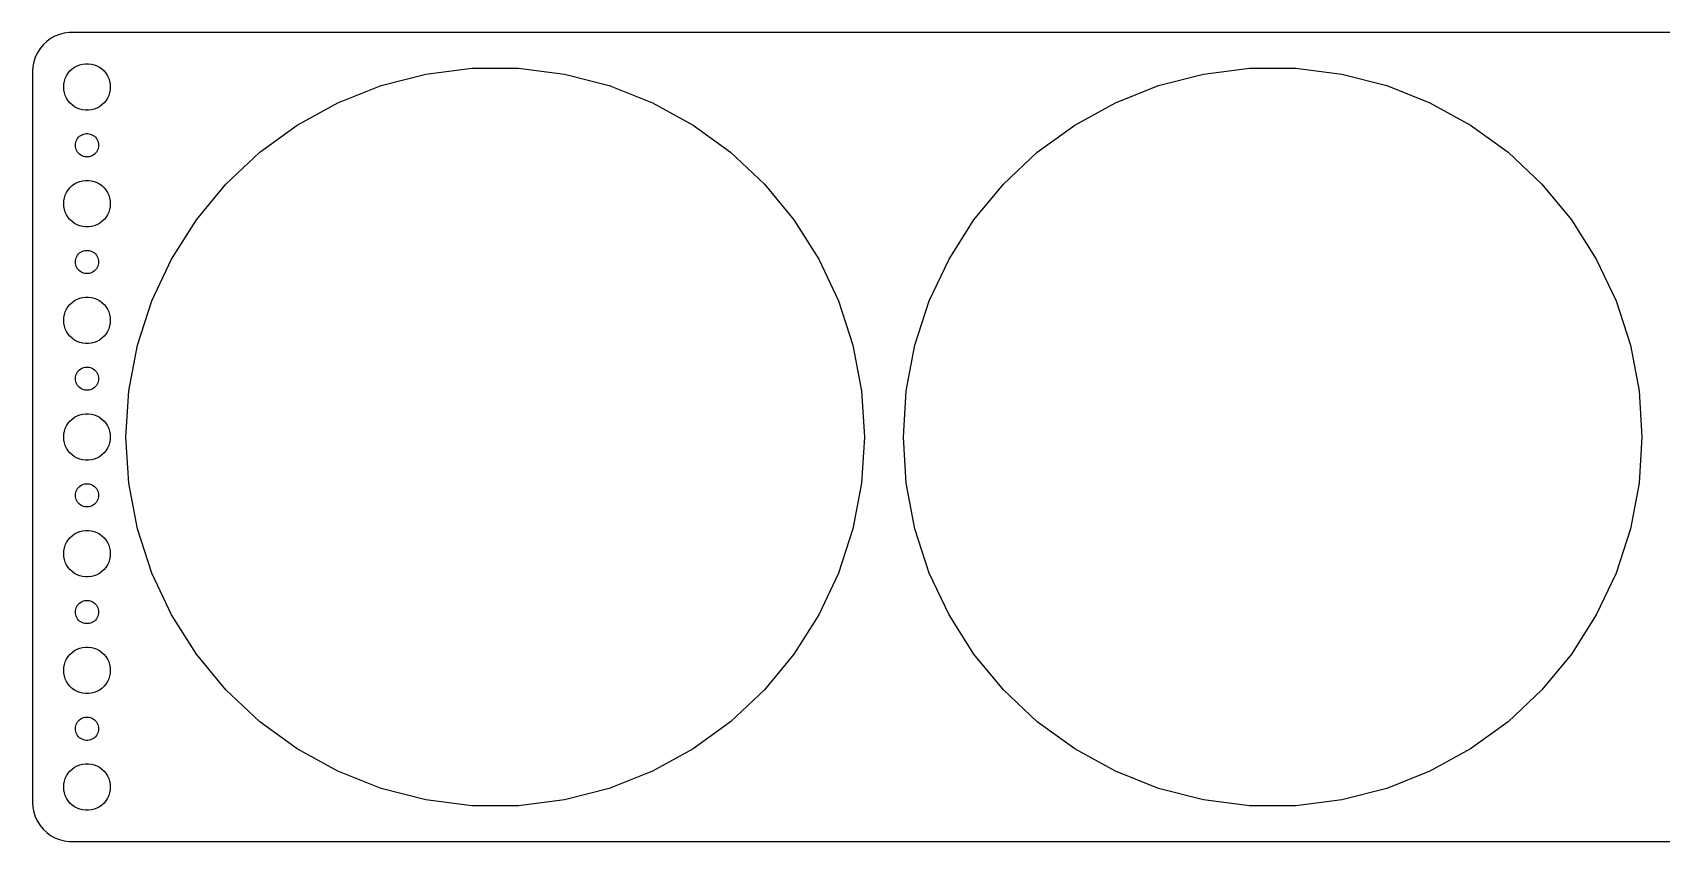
# Model space of a CAD drawing. Header units: metres. Extents: x -210 to 210, y -52 to 52.
# Drawn here: x -209.5 to 0, y -52 to 52 of the extents above; entities that cross this region are included whole.
import ezdxf

# ---------------------------------------------------------------- set-up
doc = ezdxf.new("R2010")
doc.units = ezdxf.units.M

msp = doc.modelspace()

# ---------------------------------------------------------------- linework, layer by layer
for p, q in [((-208.145, 50.4227), (-208.545, 49.9389)), ((-207.687, 50.8526), (-208.145, 50.4227)), ((-207.179, 51.2216), (-207.687, 50.8526)), ((-206.629, 51.5241), (-207.179, 51.2216)), ((-206.045, 51.7553), (-206.629, 51.5241)), ((-205.437, 51.9114), (-206.045, 51.7553)), ((-204.814, 51.9901), (-205.437, 51.9114)), ((204.814, 51.9901), (-204.814, 51.9901)), ((-209.343, 48.2434), (-209.461, 47.6267)), ((-209.149, 48.8406), (-209.343, 48.2434)), ((-208.882, 49.4088), (-209.149, 48.8406)), ((-208.545, 49.9389), (-208.882, 49.4088)), ((-209.461, 47.6267), (-209.5, 47)), ((-209.5, 47), (-209.5, -47)), ((-205.406, 45.7461), (-205.289, 46.1044)), ((-205.289, 46.1044), (-205.129, 46.4453)), ((-205.129, 46.4453), (-204.927, 46.7634)), ((-204.927, 46.7634), (-204.687, 47.0536)), ((-204.687, 47.0536), (-204.412, 47.3115)), ((-204.412, 47.3115), (-204.107, 47.533)), ((-204.107, 47.533), (-203.777, 47.7145)), ((-203.777, 47.7145), (-203.427, 47.8532)), ((-203.427, 47.8532), (-203.062, 47.9469)), ((-203.062, 47.9469), (-202.688, 47.9941)), ((-202.688, 47.9941), (-202.312, 47.9941)), ((-202.312, 47.9941), (-201.938, 47.9469)), ((-201.938, 47.9469), (-201.573, 47.8532)), ((-201.573, 47.8532), (-201.223, 47.7145)), ((-201.223, 47.7145), (-200.893, 47.533)), ((-200.893, 47.533), (-200.588, 47.3115)), ((-200.588, 47.3115), (-200.313, 47.0536)), ((-200.313, 47.0536), (-200.073, 46.7634)), ((-200.073, 46.7634), (-199.871, 46.4453)), ((-199.871, 46.4453), (-199.711, 46.1044)), ((-199.711, 46.1044), (-199.594, 45.7461)), ((-164.678, 45.1752), (-158.901, 46.6586)), ((-158.901, 46.6586), (-152.983, 47.4063)), ((-152.983, 47.4063), (-147.017, 47.4063)), ((-147.017, 47.4063), (-141.099, 46.6586)), ((-141.099, 46.6586), (-135.322, 45.1752)), ((-64.6783, 45.1752), (-58.9006, 46.6586)), ((-58.9006, 46.6586), (-52.9825, 47.4063)), ((-52.9825, 47.4063), (-47.0174, 47.4063)), ((-47.0174, 47.4063), (-41.0994, 46.6586)), ((-41.0994, 46.6586), (-35.3217, 45.1752)), ((-205.5, 45), (-205.476, 45.376)), ((-205.476, 44.624), (-205.5, 45)), ((-205.476, 45.376), (-205.406, 45.7461)), ((-205.406, 44.2539), (-205.476, 44.624)), ((-205.289, 43.8956), (-205.406, 44.2539)), ((-199.594, 44.2539), (-199.711, 43.8956)), ((-199.594, 45.7461), (-199.524, 45.376)), ((-199.524, 44.624), (-199.594, 44.2539)), ((-199.524, 45.376), (-199.5, 45)), ((-199.5, 45), (-199.524, 44.624)), ((-170.225, 42.9793), (-164.678, 45.1752)), ((-135.322, 45.1752), (-129.775, 42.9793)), ((-70.2245, 42.9793), (-64.6783, 45.1752)), ((-35.3217, 45.1752), (-29.7755, 42.9793)), ((-205.129, 43.5547), (-205.289, 43.8956)), ((-204.927, 43.2366), (-205.129, 43.5547)), ((-204.687, 42.9464), (-204.927, 43.2366)), ((-204.412, 42.6885), (-204.687, 42.9464)), ((-204.107, 42.467), (-204.412, 42.6885)), ((-203.777, 42.2855), (-204.107, 42.467)), ((-203.427, 42.1468), (-203.777, 42.2855)), ((-203.062, 42.0531), (-203.427, 42.1468)), ((-202.688, 42.0059), (-203.062, 42.0531)), ((-202.312, 42.0059), (-202.688, 42.0059)), ((-201.938, 42.0531), (-202.312, 42.0059)), ((-201.573, 42.1468), (-201.938, 42.0531)), ((-201.223, 42.2855), (-201.573, 42.1468)), ((-200.893, 42.467), (-201.223, 42.2855)), ((-200.588, 42.6885), (-200.893, 42.467)), ((-200.313, 42.9464), (-200.588, 42.6885)), ((-200.073, 43.2366), (-200.313, 42.9464)), ((-199.871, 43.5547), (-200.073, 43.2366)), ((-199.711, 43.8956), (-199.871, 43.5547)), ((-175.452, 40.1056), (-170.225, 42.9793)), ((-129.775, 42.9793), (-124.548, 40.1056)), ((-75.4518, 40.1056), (-70.2245, 42.9793)), ((-29.7755, 42.9793), (-24.5482, 40.1056)), ((-180.278, 36.5994), (-175.452, 40.1056)), ((-124.548, 40.1056), (-119.722, 36.5994)), ((-80.2776, 36.5994), (-75.4518, 40.1056)), ((-24.5482, 40.1056), (-19.7224, 36.5994)), ((-203.988, 37.688), (-203.953, 37.873)), ((-203.953, 37.873), (-203.895, 38.0522)), ((-203.895, 38.0522), (-203.814, 38.2226)), ((-203.814, 38.2226), (-203.714, 38.3817)), ((-203.714, 38.3817), (-203.593, 38.5268)), ((-203.593, 38.5268), (-203.456, 38.6558)), ((-203.456, 38.6558), (-203.304, 38.7665)), ((-203.304, 38.7665), (-203.139, 38.8572)), ((-203.139, 38.8572), (-202.964, 38.9266)), ((-202.964, 38.9266), (-202.781, 38.9734)), ((-202.781, 38.9734), (-202.594, 38.997)), ((-202.594, 38.997), (-202.406, 38.997)), ((-202.406, 38.997), (-202.219, 38.9734)), ((-202.219, 38.9734), (-202.036, 38.9266)), ((-202.036, 38.9266), (-201.861, 38.8572)), ((-201.861, 38.8572), (-201.696, 38.7665)), ((-201.696, 38.7665), (-201.544, 38.6558)), ((-201.544, 38.6558), (-201.407, 38.5268)), ((-201.407, 38.5268), (-201.286, 38.3817)), ((-201.286, 38.3817), (-201.186, 38.2226)), ((-201.186, 38.2226), (-201.105, 38.0522)), ((-201.105, 38.0522), (-201.047, 37.873)), ((-201.047, 37.873), (-201.012, 37.688)), ((-204, 37.5), (-203.988, 37.688)), ((-203.988, 37.312), (-204, 37.5)), ((-203.953, 37.127), (-203.988, 37.312)), ((-203.895, 36.9478), (-203.953, 37.127)), ((-203.814, 36.7774), (-203.895, 36.9478)), ((-203.714, 36.6183), (-203.814, 36.7774)), ((-203.593, 36.4732), (-203.714, 36.6183)), ((-203.456, 36.3442), (-203.593, 36.4732)), ((-203.304, 36.2335), (-203.456, 36.3442)), ((-203.139, 36.1428), (-203.304, 36.2335)), ((-202.964, 36.0734), (-203.139, 36.1428)), ((-202.781, 36.0266), (-202.964, 36.0734)), ((-202.594, 36.003), (-202.781, 36.0266)), ((-202.406, 36.003), (-202.594, 36.003)), ((-202.219, 36.0266), (-202.406, 36.003)), ((-202.036, 36.0734), (-202.219, 36.0266)), ((-201.861, 36.1428), (-202.036, 36.0734)), ((-201.696, 36.2335), (-201.861, 36.1428)), ((-201.544, 36.3442), (-201.696, 36.2335)), ((-201.407, 36.4732), (-201.544, 36.3442)), ((-201.286, 36.6183), (-201.407, 36.4732)), ((-201.186, 36.7774), (-201.286, 36.6183)), ((-201.105, 36.9478), (-201.186, 36.7774)), ((-201.047, 37.127), (-201.105, 36.9478)), ((-201.012, 37.312), (-201.047, 37.127)), ((-201.012, 37.688), (-201, 37.5)), ((-201, 37.5), (-201.012, 37.312)), ((-184.626, 32.516), (-180.278, 36.5994)), ((-119.722, 36.5994), (-115.374, 32.516)), ((-84.626, 32.516), (-80.2776, 36.5994)), ((-19.7224, 36.5994), (-15.374, 32.516)), ((-205.289, 31.1044), (-205.129, 31.4453)), ((-205.129, 31.4453), (-204.927, 31.7634)), ((-204.927, 31.7634), (-204.687, 32.0536)), ((-204.687, 32.0536), (-204.412, 32.3115)), ((-204.412, 32.3115), (-204.107, 32.533)), ((-204.107, 32.533), (-203.777, 32.7145)), ((-203.777, 32.7145), (-203.427, 32.8532)), ((-203.427, 32.8532), (-203.062, 32.9469)), ((-203.062, 32.9469), (-202.688, 32.9941)), ((-202.688, 32.9941), (-202.312, 32.9941)), ((-202.312, 32.9941), (-201.938, 32.9469)), ((-201.938, 32.9469), (-201.573, 32.8532)), ((-201.573, 32.8532), (-201.223, 32.7145)), ((-201.223, 32.7145), (-200.893, 32.533)), ((-200.893, 32.533), (-200.588, 32.3115)), ((-200.588, 32.3115), (-200.313, 32.0536)), ((-200.313, 32.0536), (-200.073, 31.7634)), ((-200.073, 31.7634), (-199.871, 31.4453)), ((-199.871, 31.4453), (-199.711, 31.1044)), ((-188.428, 27.9198), (-184.626, 32.516)), ((-115.374, 32.516), (-111.572, 27.9198)), ((-88.4283, 27.9198), (-84.626, 32.516)), ((-15.374, 32.516), (-11.5717, 27.9198)), ((-205.5, 30), (-205.476, 30.376)), ((-205.476, 29.624), (-205.5, 30)), ((-205.476, 30.376), (-205.406, 30.7461)), ((-205.406, 29.2539), (-205.476, 29.624)), ((-205.406, 30.7461), (-205.289, 31.1044)), ((-199.711, 31.1044), (-199.594, 30.7461)), ((-199.594, 30.7461), (-199.524, 30.376)), ((-199.524, 29.624), (-199.594, 29.2539)), ((-199.524, 30.376), (-199.5, 30)), ((-199.5, 30), (-199.524, 29.624)), ((-205.289, 28.8956), (-205.406, 29.2539)), ((-205.129, 28.5547), (-205.289, 28.8956)), ((-204.927, 28.2366), (-205.129, 28.5547)), ((-204.687, 27.9464), (-204.927, 28.2366)), ((-204.412, 27.6884), (-204.687, 27.9464)), ((-204.107, 27.467), (-204.412, 27.6884)), ((-203.777, 27.2855), (-204.107, 27.467)), ((-203.427, 27.1468), (-203.777, 27.2855)), ((-201.223, 27.2855), (-201.573, 27.1468)), ((-200.893, 27.467), (-201.223, 27.2855)), ((-200.588, 27.6884), (-200.893, 27.467)), ((-200.313, 27.9464), (-200.588, 27.6884)), ((-200.073, 28.2366), (-200.313, 27.9464)), ((-199.871, 28.5547), (-200.073, 28.2366)), ((-199.711, 28.8956), (-199.871, 28.5547)), ((-199.594, 29.2539), (-199.711, 28.8956)), ((-191.625, 22.8833), (-188.428, 27.9198)), ((-111.572, 27.9198), (-108.375, 22.8833)), ((-91.6246, 22.8833), (-88.4283, 27.9198)), ((-11.5717, 27.9198), (-8.37543, 22.8833)), ((-203.062, 27.0531), (-203.427, 27.1468)), ((-202.688, 27.0059), (-203.062, 27.0531)), ((-202.312, 27.0059), (-202.688, 27.0059)), ((-201.938, 27.0531), (-202.312, 27.0059)), ((-201.573, 27.1468), (-201.938, 27.0531)), ((-203.953, 22.873), (-203.895, 23.0522)), ((-203.895, 23.0522), (-203.814, 23.2226)), ((-203.814, 23.2226), (-203.714, 23.3817)), ((-203.714, 23.3817), (-203.593, 23.5268)), ((-203.593, 23.5268), (-203.456, 23.6558)), ((-203.456, 23.6558), (-203.304, 23.7665)), ((-203.304, 23.7665), (-203.139, 23.8572)), ((-203.139, 23.8572), (-202.964, 23.9266)), ((-202.964, 23.9266), (-202.781, 23.9734)), ((-202.781, 23.9734), (-202.594, 23.997)), ((-202.594, 23.997), (-202.406, 23.997)), ((-202.406, 23.997), (-202.219, 23.9734)), ((-202.219, 23.9734), (-202.036, 23.9266)), ((-202.036, 23.9266), (-201.861, 23.8572)), ((-201.861, 23.8572), (-201.696, 23.7665)), ((-201.696, 23.7665), (-201.544, 23.6558)), ((-201.544, 23.6558), (-201.407, 23.5268)), ((-201.407, 23.5268), (-201.286, 23.3817)), ((-201.286, 23.3817), (-201.186, 23.2226)), ((-201.186, 23.2226), (-201.105, 23.0522)), ((-201.105, 23.0522), (-201.047, 22.873)), ((-204, 22.5), (-203.988, 22.688)), ((-203.988, 22.312), (-204, 22.5)), ((-203.988, 22.688), (-203.953, 22.873)), ((-203.953, 22.127), (-203.988, 22.312)), ((-203.895, 21.9478), (-203.953, 22.127)), ((-203.814, 21.7774), (-203.895, 21.9478)), ((-203.714, 21.6183), (-203.814, 21.7774)), ((-203.593, 21.4732), (-203.714, 21.6183)), ((-203.456, 21.3442), (-203.593, 21.4732)), ((-203.304, 21.2335), (-203.456, 21.3442)), ((-203.139, 21.1427), (-203.304, 21.2335)), ((-202.964, 21.0734), (-203.139, 21.1427)), ((-202.781, 21.0266), (-202.964, 21.0734)), ((-202.594, 21.003), (-202.781, 21.0266)), ((-202.406, 21.003), (-202.594, 21.003)), ((-202.219, 21.0266), (-202.406, 21.003)), ((-202.036, 21.0734), (-202.219, 21.0266)), ((-201.861, 21.1427), (-202.036, 21.0734)), ((-201.696, 21.2335), (-201.861, 21.1427)), ((-201.544, 21.3442), (-201.696, 21.2335)), ((-201.407, 21.4732), (-201.544, 21.3442)), ((-201.286, 21.6183), (-201.407, 21.4732)), ((-201.186, 21.7774), (-201.286, 21.6183)), ((-201.105, 21.9478), (-201.186, 21.7774)), ((-201.047, 22.127), (-201.105, 21.9478)), ((-201.047, 22.873), (-201.012, 22.688)), ((-201.012, 22.312), (-201.047, 22.127)), ((-201.012, 22.688), (-201, 22.5)), ((-201, 22.5), (-201.012, 22.312)), ((-194.164, 17.4859), (-191.625, 22.8833)), ((-108.375, 22.8833), (-105.836, 17.4859)), ((-94.1644, 17.4859), (-91.6246, 22.8833)), ((-8.37543, 22.8833), (-5.8356, 17.4859)), ((-205.129, 16.4453), (-204.927, 16.7634)), ((-204.927, 16.7634), (-204.687, 17.0536)), ((-204.687, 17.0536), (-204.412, 17.3115)), ((-204.412, 17.3115), (-204.107, 17.533)), ((-204.107, 17.533), (-203.777, 17.7145)), ((-203.777, 17.7145), (-203.427, 17.8532)), ((-203.427, 17.8532), (-203.062, 17.9469)), ((-203.062, 17.9469), (-202.688, 17.9941)), ((-202.688, 17.9941), (-202.312, 17.9941)), ((-202.312, 17.9941), (-201.938, 17.9469)), ((-201.938, 17.9469), (-201.573, 17.8532)), ((-201.573, 17.8532), (-201.223, 17.7145)), ((-201.223, 17.7145), (-200.893, 17.533)), ((-200.893, 17.533), (-200.588, 17.3115)), ((-200.588, 17.3115), (-200.313, 17.0536)), ((-200.313, 17.0536), (-200.073, 16.7634)), ((-200.073, 16.7634), (-199.871, 16.4453)), ((-196.008, 11.8128), (-194.164, 17.4859)), ((-105.836, 17.4859), (-103.992, 11.8128)), ((-96.0077, 11.8128), (-94.1644, 17.4859)), ((-5.8356, 17.4859), (-3.99229, 11.8128)), ((-205.5, 15), (-205.476, 15.376)), ((-205.476, 14.624), (-205.5, 15)), ((-205.476, 15.376), (-205.406, 15.7461)), ((-205.406, 15.7461), (-205.289, 16.1044)), ((-205.289, 16.1044), (-205.129, 16.4453)), ((-199.871, 16.4453), (-199.711, 16.1044)), ((-199.711, 16.1044), (-199.594, 15.7461)), ((-199.594, 15.7461), (-199.524, 15.376)), ((-199.524, 15.376), (-199.5, 15)), ((-199.5, 15), (-199.524, 14.624)), ((-205.406, 14.2539), (-205.476, 14.624)), ((-205.289, 13.8956), (-205.406, 14.2539)), ((-205.129, 13.5547), (-205.289, 13.8956)), ((-204.927, 13.2366), (-205.129, 13.5547)), ((-204.687, 12.9464), (-204.927, 13.2366)), ((-204.412, 12.6884), (-204.687, 12.9464)), ((-204.107, 12.467), (-204.412, 12.6884)), ((-200.588, 12.6884), (-200.893, 12.467)), ((-200.313, 12.9464), (-200.588, 12.6884)), ((-200.073, 13.2366), (-200.313, 12.9464)), ((-199.871, 13.5547), (-200.073, 13.2366)), ((-199.711, 13.8956), (-199.871, 13.5547)), ((-199.594, 14.2539), (-199.711, 13.8956)), ((-199.524, 14.624), (-199.594, 14.2539)), ((-203.777, 12.2855), (-204.107, 12.467)), ((-203.427, 12.1468), (-203.777, 12.2855)), ((-203.062, 12.0531), (-203.427, 12.1468)), ((-202.688, 12.0059), (-203.062, 12.0531)), ((-202.312, 12.0059), (-202.688, 12.0059)), ((-201.938, 12.0531), (-202.312, 12.0059)), ((-201.573, 12.1468), (-201.938, 12.0531)), ((-201.223, 12.2855), (-201.573, 12.1468)), ((-200.893, 12.467), (-201.223, 12.2855)), ((-197.125, 5.95332), (-196.008, 11.8128)), ((-103.992, 11.8128), (-102.875, 5.95332)), ((-97.1254, 5.95332), (-96.0077, 11.8128)), ((-3.99229, 11.8128), (-2.87454, 5.95332)), ((-203.814, 8.22263), (-203.714, 8.38167)), ((-203.714, 8.38167), (-203.593, 8.52681)), ((-203.593, 8.52681), (-203.456, 8.65576)), ((-203.456, 8.65576), (-203.304, 8.76648)), ((-203.304, 8.76648), (-203.139, 8.85724)), ((-203.139, 8.85724), (-202.964, 8.92657)), ((-202.964, 8.92657), (-202.781, 8.97342)), ((-202.781, 8.97342), (-202.594, 8.99704)), ((-202.594, 8.99704), (-202.406, 8.99704)), ((-202.406, 8.99704), (-202.219, 8.97342)), ((-202.219, 8.97342), (-202.036, 8.92657)), ((-202.036, 8.92657), (-201.861, 8.85724)), ((-201.861, 8.85724), (-201.696, 8.76648)), ((-201.696, 8.76648), (-201.544, 8.65576)), ((-201.544, 8.65576), (-201.407, 8.52681)), ((-201.407, 8.52681), (-201.286, 8.38167)), ((-201.286, 8.38167), (-201.186, 8.22263)), ((-204, 7.5), (-203.988, 7.68799)), ((-203.988, 7.312), (-204, 7.5)), ((-203.988, 7.68799), (-203.953, 7.87303)), ((-203.953, 7.12695), (-203.988, 7.312)), ((-203.953, 7.87303), (-203.895, 8.05219)), ((-203.895, 6.9478), (-203.953, 7.12695)), ((-203.895, 8.05219), (-203.814, 8.22263)), ((-203.814, 6.77736), (-203.895, 6.9478)), ((-203.714, 6.61832), (-203.814, 6.77736)), ((-203.593, 6.47318), (-203.714, 6.61832)), ((-203.456, 6.34422), (-203.593, 6.47318)), ((-203.304, 6.23351), (-203.456, 6.34422)), ((-201.544, 6.34422), (-201.696, 6.23351)), ((-201.407, 6.47318), (-201.544, 6.34422)), ((-201.286, 6.61832), (-201.407, 6.47318)), ((-201.186, 6.77736), (-201.286, 6.61832)), ((-201.186, 8.22263), (-201.105, 8.05219)), ((-201.105, 6.9478), (-201.186, 6.77736)), ((-201.105, 8.05219), (-201.047, 7.87303)), ((-201.047, 7.12695), (-201.105, 6.9478)), ((-201.047, 7.87303), (-201.012, 7.68799)), ((-201.012, 7.312), (-201.047, 7.12695)), ((-201.012, 7.68799), (-201, 7.5)), ((-201, 7.5), (-201.012, 7.312)), ((-203.139, 6.14275), (-203.304, 6.23351)), ((-202.964, 6.07341), (-203.139, 6.14275)), ((-202.781, 6.02657), (-202.964, 6.07341)), ((-202.594, 6.00294), (-202.781, 6.02657)), ((-202.406, 6.00294), (-202.594, 6.00294)), ((-202.219, 6.02657), (-202.406, 6.00294)), ((-202.036, 6.07341), (-202.219, 6.02657)), ((-201.861, 6.14275), (-202.036, 6.07341)), ((-201.696, 6.23351), (-201.861, 6.14275)), ((-197.5, 0), (-197.125, 5.95332)), ((-102.875, 5.95332), (-102.5, 0)), ((-97.5, 0), (-97.1254, 5.95332)), ((-2.87454, 5.95332), (-2.5, 0)), ((-204.687, 2.05363), (-204.412, 2.31154)), ((-204.412, 2.31154), (-204.107, 2.53297)), ((-204.107, 2.53297), (-203.777, 2.71448)), ((-203.777, 2.71448), (-203.427, 2.85316)), ((-203.427, 2.85316), (-203.062, 2.94685)), ((-203.062, 2.94685), (-202.688, 2.99408)), ((-202.688, 2.99408), (-202.312, 2.99408)), ((-202.312, 2.99408), (-201.938, 2.94685)), ((-201.938, 2.94685), (-201.573, 2.85316)), ((-201.573, 2.85316), (-201.223, 2.71448)), ((-201.223, 2.71448), (-200.893, 2.53297)), ((-200.893, 2.53297), (-200.588, 2.31154)), ((-200.588, 2.31154), (-200.313, 2.05363)), ((-205.5, 0), (-205.476, 0.37599)), ((-205.476, -0.37599), (-205.5, 0)), ((-205.476, 0.37599), (-205.406, 0.74606)), ((-205.406, 0.74606), (-205.289, 1.10437)), ((-205.289, 1.10437), (-205.129, 1.44525)), ((-205.129, 1.44525), (-204.927, 1.76335)), ((-204.927, 1.76335), (-204.687, 2.05363)), ((-200.313, 2.05363), (-200.073, 1.76335)), ((-200.073, 1.76335), (-199.871, 1.44525)), ((-199.871, 1.44525), (-199.711, 1.10437)), ((-199.711, 1.10437), (-199.594, 0.74606)), ((-199.594, 0.74606), (-199.524, 0.37599)), ((-199.524, 0.37599), (-199.5, 0)), ((-199.5, 0), (-199.524, -0.37599)), ((-197.125, -5.95332), (-197.5, 0)), ((-102.5, 0), (-102.875, -5.95332)), ((-97.1254, -5.95332), (-97.5, 0)), ((-2.5, 0), (-2.87454, -5.95332)), ((-205.406, -0.74606), (-205.476, -0.37599)), ((-205.289, -1.10437), (-205.406, -0.74606)), ((-205.129, -1.44525), (-205.289, -1.10437)), ((-204.927, -1.76335), (-205.129, -1.44525)), ((-204.687, -2.05363), (-204.927, -1.76335)), ((-204.412, -2.31154), (-204.687, -2.05363)), ((-200.313, -2.05363), (-200.588, -2.31154)), ((-200.073, -1.76335), (-200.313, -2.05363)), ((-199.871, -1.44525), (-200.073, -1.76335)), ((-199.711, -1.10437), (-199.871, -1.44525)), ((-199.594, -0.74606), (-199.711, -1.10437)), ((-199.524, -0.37599), (-199.594, -0.74606)), ((-204.107, -2.53297), (-204.412, -2.31154)), ((-203.777, -2.71448), (-204.107, -2.53297)), ((-203.427, -2.85316), (-203.777, -2.71448)), ((-203.062, -2.94685), (-203.427, -2.85316)), ((-202.688, -2.99408), (-203.062, -2.94685)), ((-202.312, -2.99408), (-202.688, -2.99408)), ((-201.938, -2.94685), (-202.312, -2.99408)), ((-201.573, -2.85316), (-201.938, -2.94685)), ((-201.223, -2.71448), (-201.573, -2.85316)), ((-200.893, -2.53297), (-201.223, -2.71448)), ((-200.588, -2.31154), (-200.893, -2.53297)), ((-203.456, -6.34422), (-203.304, -6.23351)), ((-203.304, -6.23351), (-203.139, -6.14275)), ((-203.139, -6.14275), (-202.964, -6.07341)), ((-202.964, -6.07341), (-202.781, -6.02657)), ((-202.781, -6.02657), (-202.594, -6.00294)), ((-202.594, -6.00294), (-202.406, -6.00294)), ((-202.406, -6.00294), (-202.219, -6.02657)), ((-202.219, -6.02657), (-202.036, -6.07341)), ((-202.036, -6.07341), (-201.861, -6.14275)), ((-201.861, -6.14275), (-201.696, -6.23351)), ((-201.696, -6.23351), (-201.544, -6.34422)), ((-196.008, -11.8128), (-197.125, -5.95332)), ((-102.875, -5.95332), (-103.992, -11.8128)), ((-96.0077, -11.8128), (-97.1254, -5.95332)), ((-2.87454, -5.95332), (-3.99229, -11.8128)), ((-204, -7.5), (-203.988, -7.312)), ((-203.988, -7.68799), (-204, -7.5)), ((-203.988, -7.312), (-203.953, -7.12695)), ((-203.953, -7.87303), (-203.988, -7.68799)), ((-203.953, -7.12695), (-203.895, -6.9478)), ((-203.895, -8.05219), (-203.953, -7.87303)), ((-203.895, -6.9478), (-203.814, -6.77736)), ((-203.814, -8.22263), (-203.895, -8.05219)), ((-203.814, -6.77736), (-203.714, -6.61832)), ((-203.714, -8.38167), (-203.814, -8.22263)), ((-203.714, -6.61832), (-203.593, -6.47318)), ((-203.593, -6.47318), (-203.456, -6.34422)), ((-201.544, -6.34422), (-201.407, -6.47318)), ((-201.407, -6.47318), (-201.286, -6.61832)), ((-201.286, -6.61832), (-201.186, -6.77736)), ((-201.186, -8.22263), (-201.286, -8.38167)), ((-201.186, -6.77736), (-201.105, -6.9478)), ((-201.105, -8.05219), (-201.186, -8.22263)), ((-201.105, -6.9478), (-201.047, -7.12695)), ((-201.047, -7.87303), (-201.105, -8.05219)), ((-201.047, -7.12695), (-201.012, -7.312)), ((-201.012, -7.68799), (-201.047, -7.87303)), ((-201.012, -7.312), (-201, -7.5)), ((-201, -7.5), (-201.012, -7.68799)), ((-203.593, -8.52681), (-203.714, -8.38167)), ((-203.456, -8.65576), (-203.593, -8.52681)), ((-203.304, -8.76648), (-203.456, -8.65576)), ((-203.139, -8.85724), (-203.304, -8.76648)), ((-202.964, -8.92657), (-203.139, -8.85724)), ((-202.781, -8.97342), (-202.964, -8.92657)), ((-202.594, -8.99704), (-202.781, -8.97342)), ((-202.406, -8.99704), (-202.594, -8.99704)), ((-202.219, -8.97342), (-202.406, -8.99704)), ((-202.036, -8.92657), (-202.219, -8.97342)), ((-201.861, -8.85724), (-202.036, -8.92657)), ((-201.696, -8.76648), (-201.861, -8.85724)), ((-201.544, -8.65576), (-201.696, -8.76648)), ((-201.407, -8.52681), (-201.544, -8.65576)), ((-201.286, -8.38167), (-201.407, -8.52681)), ((-204.412, -12.6884), (-204.107, -12.467)), ((-204.107, -12.467), (-203.777, -12.2855)), ((-203.777, -12.2855), (-203.427, -12.1468)), ((-203.427, -12.1468), (-203.062, -12.0531)), ((-203.062, -12.0531), (-202.688, -12.0059)), ((-202.688, -12.0059), (-202.312, -12.0059)), ((-202.312, -12.0059), (-201.938, -12.0531)), ((-201.938, -12.0531), (-201.573, -12.1468)), ((-201.573, -12.1468), (-201.223, -12.2855)), ((-201.223, -12.2855), (-200.893, -12.467)), ((-200.893, -12.467), (-200.588, -12.6884)), ((-194.164, -17.4859), (-196.008, -11.8128)), ((-103.992, -11.8128), (-105.836, -17.4859)), ((-94.1644, -17.4859), (-96.0077, -11.8128)), ((-3.99229, -11.8128), (-5.8356, -17.4859)), ((-205.5, -15), (-205.476, -14.624)), ((-205.476, -14.624), (-205.406, -14.2539)), ((-205.406, -14.2539), (-205.289, -13.8956)), ((-205.289, -13.8956), (-205.129, -13.5547)), ((-205.129, -13.5547), (-204.927, -13.2366)), ((-204.927, -13.2366), (-204.687, -12.9464)), ((-204.687, -12.9464), (-204.412, -12.6884)), ((-200.588, -12.6884), (-200.313, -12.9464)), ((-200.313, -12.9464), (-200.073, -13.2366)), ((-200.073, -13.2366), (-199.871, -13.5547)), ((-199.871, -13.5547), (-199.711, -13.8956)), ((-199.711, -13.8956), (-199.594, -14.2539)), ((-199.594, -14.2539), (-199.524, -14.624)), ((-199.524, -14.624), (-199.5, -15)), ((-205.476, -15.376), (-205.5, -15)), ((-205.406, -15.7461), (-205.476, -15.376)), ((-205.289, -16.1044), (-205.406, -15.7461)), ((-205.129, -16.4453), (-205.289, -16.1044)), ((-204.927, -16.7634), (-205.129, -16.4453)), ((-199.871, -16.4453), (-200.073, -16.7634)), ((-199.711, -16.1044), (-199.871, -16.4453)), ((-199.594, -15.7461), (-199.711, -16.1044)), ((-199.524, -15.376), (-199.594, -15.7461)), ((-199.5, -15), (-199.524, -15.376)), ((-204.687, -17.0536), (-204.927, -16.7634)), ((-204.412, -17.3115), (-204.687, -17.0536)), ((-204.107, -17.533), (-204.412, -17.3115)), ((-203.777, -17.7145), (-204.107, -17.533)), ((-203.427, -17.8532), (-203.777, -17.7145)), ((-203.062, -17.9469), (-203.427, -17.8532)), ((-202.688, -17.9941), (-203.062, -17.9469)), ((-202.312, -17.9941), (-202.688, -17.9941)), ((-201.938, -17.9469), (-202.312, -17.9941)), ((-201.573, -17.8532), (-201.938, -17.9469)), ((-201.223, -17.7145), (-201.573, -17.8532)), ((-200.893, -17.533), (-201.223, -17.7145)), ((-200.588, -17.3115), (-200.893, -17.533)), ((-200.313, -17.0536), (-200.588, -17.3115)), ((-200.073, -16.7634), (-200.313, -17.0536)), ((-191.625, -22.8833), (-194.164, -17.4859)), ((-105.836, -17.4859), (-108.375, -22.8833)), ((-91.6246, -22.8833), (-94.1644, -17.4859)), ((-5.8356, -17.4859), (-8.37543, -22.8833)), ((-204, -22.5), (-203.988, -22.312)), ((-203.988, -22.688), (-204, -22.5)), ((-203.988, -22.312), (-203.953, -22.127)), ((-203.953, -22.873), (-203.988, -22.688)), ((-203.953, -22.127), (-203.895, -21.9478)), ((-203.895, -23.0522), (-203.953, -22.873)), ((-203.895, -21.9478), (-203.814, -21.7774)), ((-203.814, -21.7774), (-203.714, -21.6183)), ((-203.714, -21.6183), (-203.593, -21.4732)), ((-203.593, -21.4732), (-203.456, -21.3442)), ((-203.456, -21.3442), (-203.304, -21.2335)), ((-203.304, -21.2335), (-203.139, -21.1427)), ((-203.139, -21.1427), (-202.964, -21.0734)), ((-202.964, -21.0734), (-202.781, -21.0266)), ((-202.781, -21.0266), (-202.594, -21.003)), ((-202.594, -21.003), (-202.406, -21.003)), ((-202.406, -21.003), (-202.219, -21.0266)), ((-202.219, -21.0266), (-202.036, -21.0734)), ((-202.036, -21.0734), (-201.861, -21.1427)), ((-201.861, -21.1427), (-201.696, -21.2335)), ((-201.696, -21.2335), (-201.544, -21.3442)), ((-201.544, -21.3442), (-201.407, -21.4732)), ((-201.407, -21.4732), (-201.286, -21.6183)), ((-201.286, -21.6183), (-201.186, -21.7774)), ((-201.186, -21.7774), (-201.105, -21.9478)), ((-201.105, -21.9478), (-201.047, -22.127)), ((-201.047, -22.873), (-201.105, -23.0522)), ((-201.047, -22.127), (-201.012, -22.312)), ((-201.012, -22.688), (-201.047, -22.873)), ((-201.012, -22.312), (-201, -22.5)), ((-201, -22.5), (-201.012, -22.688)), ((-188.428, -27.9198), (-191.625, -22.8833)), ((-108.375, -22.8833), (-111.572, -27.9198)), ((-88.4283, -27.9198), (-91.6246, -22.8833)), ((-8.37543, -22.8833), (-11.5717, -27.9198)), ((-203.814, -23.2226), (-203.895, -23.0522)), ((-203.714, -23.3817), (-203.814, -23.2226)), ((-203.593, -23.5268), (-203.714, -23.3817)), ((-203.456, -23.6558), (-203.593, -23.5268)), ((-203.304, -23.7665), (-203.456, -23.6558)), ((-203.139, -23.8572), (-203.304, -23.7665)), ((-202.964, -23.9266), (-203.139, -23.8572)), ((-202.781, -23.9734), (-202.964, -23.9266)), ((-202.594, -23.997), (-202.781, -23.9734)), ((-202.406, -23.997), (-202.594, -23.997)), ((-202.219, -23.9734), (-202.406, -23.997)), ((-202.036, -23.9266), (-202.219, -23.9734)), ((-201.861, -23.8572), (-202.036, -23.9266)), ((-201.696, -23.7665), (-201.861, -23.8572)), ((-201.544, -23.6558), (-201.696, -23.7665)), ((-201.407, -23.5268), (-201.544, -23.6558)), ((-201.286, -23.3817), (-201.407, -23.5268)), ((-201.186, -23.2226), (-201.286, -23.3817)), ((-201.105, -23.0522), (-201.186, -23.2226)), ((-203.777, -27.2855), (-203.427, -27.1468)), ((-203.427, -27.1468), (-203.062, -27.0531)), ((-203.062, -27.0531), (-202.688, -27.0059)), ((-202.688, -27.0059), (-202.312, -27.0059)), ((-202.312, -27.0059), (-201.938, -27.0531)), ((-201.938, -27.0531), (-201.573, -27.1468)), ((-201.573, -27.1468), (-201.223, -27.2855)), ((-205.476, -29.624), (-205.406, -29.2539)), ((-205.406, -29.2539), (-205.289, -28.8956)), ((-205.289, -28.8956), (-205.129, -28.5547)), ((-205.129, -28.5547), (-204.927, -28.2366)), ((-204.927, -28.2366), (-204.687, -27.9464)), ((-204.687, -27.9464), (-204.412, -27.6884)), ((-204.412, -27.6884), (-204.107, -27.467)), ((-204.107, -27.467), (-203.777, -27.2855)), ((-201.223, -27.2855), (-200.893, -27.467)), ((-200.893, -27.467), (-200.588, -27.6884)), ((-200.588, -27.6884), (-200.313, -27.9464)), ((-200.313, -27.9464), (-200.073, -28.2366)), ((-200.073, -28.2366), (-199.871, -28.5547)), ((-199.871, -28.5547), (-199.711, -28.8956)), ((-199.711, -28.8956), (-199.594, -29.2539)), ((-199.594, -29.2539), (-199.524, -29.624)), ((-184.626, -32.516), (-188.428, -27.9198)), ((-111.572, -27.9198), (-115.374, -32.516)), ((-84.626, -32.516), (-88.4283, -27.9198)), ((-11.5717, -27.9198), (-15.374, -32.516)), ((-205.5, -30), (-205.476, -29.624)), ((-205.476, -30.376), (-205.5, -30)), ((-205.406, -30.7461), (-205.476, -30.376)), ((-205.289, -31.1044), (-205.406, -30.7461)), ((-205.129, -31.4453), (-205.289, -31.1044)), ((-199.711, -31.1044), (-199.871, -31.4453)), ((-199.594, -30.7461), (-199.711, -31.1044)), ((-199.524, -30.376), (-199.594, -30.7461)), ((-199.524, -29.624), (-199.5, -30)), ((-199.5, -30), (-199.524, -30.376)), ((-204.927, -31.7634), (-205.129, -31.4453)), ((-204.687, -32.0536), (-204.927, -31.7634)), ((-204.412, -32.3115), (-204.687, -32.0536)), ((-204.107, -32.533), (-204.412, -32.3115)), ((-203.777, -32.7145), (-204.107, -32.533)), ((-203.427, -32.8532), (-203.777, -32.7145)), ((-203.062, -32.9469), (-203.427, -32.8532)), ((-202.688, -32.9941), (-203.062, -32.9469)), ((-202.312, -32.9941), (-202.688, -32.9941)), ((-201.938, -32.9469), (-202.312, -32.9941)), ((-201.573, -32.8532), (-201.938, -32.9469)), ((-201.223, -32.7145), (-201.573, -32.8532)), ((-200.893, -32.533), (-201.223, -32.7145)), ((-200.588, -32.3115), (-200.893, -32.533)), ((-200.313, -32.0536), (-200.588, -32.3115)), ((-200.073, -31.7634), (-200.313, -32.0536)), ((-199.871, -31.4453), (-200.073, -31.7634)), ((-180.278, -36.5994), (-184.626, -32.516)), ((-115.374, -32.516), (-119.722, -36.5994)), ((-80.2776, -36.5994), (-84.626, -32.516)), ((-15.374, -32.516), (-19.7224, -36.5994)), ((-204, -37.5), (-203.988, -37.312)), ((-203.988, -37.688), (-204, -37.5)), ((-203.988, -37.312), (-203.953, -37.127)), ((-203.953, -37.873), (-203.988, -37.688)), ((-203.953, -37.127), (-203.895, -36.9478)), ((-203.895, -36.9478), (-203.814, -36.7774)), ((-203.814, -36.7774), (-203.714, -36.6183)), ((-203.714, -36.6183), (-203.593, -36.4732)), ((-203.593, -36.4732), (-203.456, -36.3442)), ((-203.456, -36.3442), (-203.304, -36.2335)), ((-203.304, -36.2335), (-203.139, -36.1428)), ((-203.139, -36.1428), (-202.964, -36.0734)), ((-202.964, -36.0734), (-202.781, -36.0266)), ((-202.781, -36.0266), (-202.594, -36.003)), ((-202.594, -36.003), (-202.406, -36.003)), ((-202.406, -36.003), (-202.219, -36.0266)), ((-202.219, -36.0266), (-202.036, -36.0734)), ((-202.036, -36.0734), (-201.861, -36.1428)), ((-201.861, -36.1428), (-201.696, -36.2335)), ((-201.696, -36.2335), (-201.544, -36.3442)), ((-201.544, -36.3442), (-201.407, -36.4732)), ((-201.407, -36.4732), (-201.286, -36.6183)), ((-201.286, -36.6183), (-201.186, -36.7774)), ((-201.186, -36.7774), (-201.105, -36.9478)), ((-201.105, -36.9478), (-201.047, -37.127)), ((-201.047, -37.127), (-201.012, -37.312)), ((-201.012, -37.688), (-201.047, -37.873)), ((-201.012, -37.312), (-201, -37.5)), ((-201, -37.5), (-201.012, -37.688)), ((-175.452, -40.1056), (-180.278, -36.5994)), ((-119.722, -36.5994), (-124.548, -40.1056)), ((-75.4518, -40.1056), (-80.2776, -36.5994)), ((-19.7224, -36.5994), (-24.5482, -40.1056)), ((-203.895, -38.0522), (-203.953, -37.873)), ((-203.814, -38.2226), (-203.895, -38.0522)), ((-203.714, -38.3817), (-203.814, -38.2226)), ((-203.593, -38.5268), (-203.714, -38.3817)), ((-203.456, -38.6558), (-203.593, -38.5268)), ((-203.304, -38.7665), (-203.456, -38.6558)), ((-203.139, -38.8572), (-203.304, -38.7665)), ((-202.964, -38.9266), (-203.139, -38.8572)), ((-202.781, -38.9734), (-202.964, -38.9266)), ((-202.594, -38.997), (-202.781, -38.9734)), ((-202.406, -38.997), (-202.594, -38.997)), ((-202.219, -38.9734), (-202.406, -38.997)), ((-202.036, -38.9266), (-202.219, -38.9734)), ((-201.861, -38.8572), (-202.036, -38.9266)), ((-201.696, -38.7665), (-201.861, -38.8572)), ((-201.544, -38.6558), (-201.696, -38.7665)), ((-201.407, -38.5268), (-201.544, -38.6558)), ((-201.286, -38.3817), (-201.407, -38.5268)), ((-201.186, -38.2226), (-201.286, -38.3817)), ((-201.105, -38.0522), (-201.186, -38.2226)), ((-201.047, -37.873), (-201.105, -38.0522)), ((-170.225, -42.9793), (-175.452, -40.1056)), ((-124.548, -40.1056), (-129.775, -42.9793)), ((-70.2245, -42.9793), (-75.4518, -40.1056)), ((-24.5482, -40.1056), (-29.7755, -42.9793)), ((-205.406, -44.2539), (-205.289, -43.8956)), ((-205.289, -43.8956), (-205.129, -43.5547)), ((-205.129, -43.5547), (-204.927, -43.2366)), ((-204.927, -43.2366), (-204.687, -42.9464)), ((-204.687, -42.9464), (-204.412, -42.6885)), ((-204.412, -42.6885), (-204.107, -42.467)), ((-204.107, -42.467), (-203.777, -42.2855)), ((-203.777, -42.2855), (-203.427, -42.1468)), ((-203.427, -42.1468), (-203.062, -42.0531)), ((-203.062, -42.0531), (-202.688, -42.0059)), ((-202.688, -42.0059), (-202.312, -42.0059)), ((-202.312, -42.0059), (-201.938, -42.0531)), ((-201.938, -42.0531), (-201.573, -42.1468)), ((-201.573, -42.1468), (-201.223, -42.2855)), ((-201.223, -42.2855), (-200.893, -42.467)), ((-200.893, -42.467), (-200.588, -42.6885)), ((-200.588, -42.6885), (-200.313, -42.9464)), ((-200.313, -42.9464), (-200.073, -43.2366)), ((-200.073, -43.2366), (-199.871, -43.5547)), ((-199.871, -43.5547), (-199.711, -43.8956)), ((-199.711, -43.8956), (-199.594, -44.2539)), ((-164.678, -45.1752), (-170.225, -42.9793)), ((-129.775, -42.9793), (-135.322, -45.1752)), ((-64.6783, -45.1752), (-70.2245, -42.9793)), ((-29.7755, -42.9793), (-35.3217, -45.1752)), ((-205.5, -45), (-205.476, -44.624)), ((-205.476, -45.376), (-205.5, -45)), ((-205.476, -44.624), (-205.406, -44.2539)), ((-205.406, -45.7461), (-205.476, -45.376)), ((-205.289, -46.1044), (-205.406, -45.7461)), ((-199.594, -45.7461), (-199.711, -46.1044)), ((-199.594, -44.2539), (-199.524, -44.624)), ((-199.524, -45.376), (-199.594, -45.7461)), ((-199.524, -44.624), (-199.5, -45)), ((-199.5, -45), (-199.524, -45.376)), ((-158.901, -46.6586), (-164.678, -45.1752)), ((-135.322, -45.1752), (-141.099, -46.6586)), ((-58.9006, -46.6586), (-64.6783, -45.1752)), ((-35.3217, -45.1752), (-41.0994, -46.6586)), ((-209.5, -47), (-209.461, -47.6267)), ((-209.461, -47.6267), (-209.343, -48.2434)), ((-205.129, -46.4453), (-205.289, -46.1044)), ((-204.927, -46.7634), (-205.129, -46.4453)), ((-204.687, -47.0536), (-204.927, -46.7634)), ((-204.412, -47.3115), (-204.687, -47.0536)), ((-204.107, -47.533), (-204.412, -47.3115)), ((-203.777, -47.7145), (-204.107, -47.533)), ((-203.427, -47.8532), (-203.777, -47.7145)), ((-203.062, -47.9469), (-203.427, -47.8532)), ((-202.688, -47.9941), (-203.062, -47.9469)), ((-202.312, -47.9941), (-202.688, -47.9941)), ((-201.938, -47.9469), (-202.312, -47.9941)), ((-201.573, -47.8532), (-201.938, -47.9469)), ((-201.223, -47.7145), (-201.573, -47.8532)), ((-200.893, -47.533), (-201.223, -47.7145)), ((-200.588, -47.3115), (-200.893, -47.533)), ((-200.313, -47.0536), (-200.588, -47.3115)), ((-200.073, -46.7634), (-200.313, -47.0536)), ((-199.871, -46.4453), (-200.073, -46.7634)), ((-199.711, -46.1044), (-199.871, -46.4453)), ((-152.983, -47.4063), (-158.901, -46.6586)), ((-147.017, -47.4063), (-152.983, -47.4063)), ((-141.099, -46.6586), (-147.017, -47.4063)), ((-52.9825, -47.4063), (-58.9006, -46.6586)), ((-47.0174, -47.4063), (-52.9825, -47.4063)), ((-41.0994, -46.6586), (-47.0174, -47.4063)), ((-209.343, -48.2434), (-209.149, -48.8406)), ((-209.149, -48.8406), (-208.882, -49.4088)), ((-208.882, -49.4088), (-208.545, -49.9389)), ((-208.545, -49.9389), (-208.145, -50.4227)), ((-208.145, -50.4227), (-207.687, -50.8526)), ((-207.687, -50.8526), (-207.179, -51.2216)), ((-207.179, -51.2216), (-206.629, -51.5241)), ((-206.629, -51.5241), (-206.045, -51.7553)), ((-206.045, -51.7553), (-205.437, -51.9114)), ((-205.437, -51.9114), (-204.814, -51.9901)), ((-204.814, -51.9901), (204.814, -51.9901))]:
    msp.add_line(p, q)

doc.saveas('drawing.dxf')
